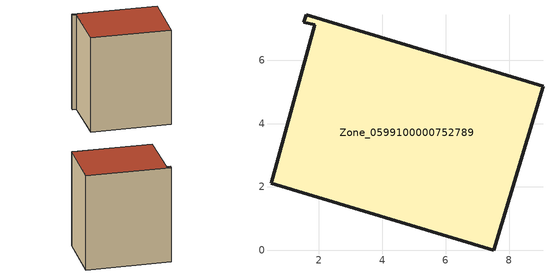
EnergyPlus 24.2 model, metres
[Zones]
Zone_0599100000752789
 floor ground (C_G): 0.48,2.11 1.86,7.11 1.52,7.2 1.59,7.43 9.07,5.18 7.51,0 z3.63
 wall outside (C_F): 7.51,0 9.07,5.18 1.59,7.43 1.52,7.2 1.86,7.11 0.48,2.11 7.51,0 z3.63:12.82
 roof outside (C_R): 1.86,7.11 0.48,2.11 7.51,0 9.07,5.18 1.59,7.43 1.52,7.2 z12.82
[BUILDING]
Pand.0599100000752789: North Axis=0; Terrain=City; Loads Convergence Tolerance Value=0.04; Temperature Convergence Tolerance Value=0.4; Solar Distribution=FullExterior; Maximum Number of Warmup Days=25; Minimum Number of Warmup Days=1
[Site:Location]
Rotterdam.The.Hague.AP_ZH_NLD Design_Conditions: Latitude=51.96; Longitude=4.45; Time Zone=1; Elevation=-4.5
[SITE:GROUNDTEMPERATURE:BUILDINGSURFACE]
18, 18, 18, 18, 18, 18, 18, 18, 18, 18, 18, 18
[MATERIAL] Thermal Absorptance=0.9; Solar Absorptance=0.7; Visible Absorptance=0.7
Name | Roughness | Thickness | Conductivity | Density | Specific Heat
G.TI.2006-2014 | MediumSmooth | 0.15 | 0.06 | 540 | 1210
F.TI.2006-2014 | Rough | 0.3 | 0.12 | 1920 | 840
R.TI.2006-2014 | MediumRough | 0.2 | 0.08 | 1500 | 1000
[CONSTRUCTION]
C_G: G.TI.2006-2014
C_F: F.TI.2006-2014
C_R: R.TI.2006-2014
[ZONE]
Zone_0599100000752789: Type=1; Multiplier=1; Ceiling Height=Autocalculate; Volume=Autocalculate; Floor Area=autocalculate; Part of Total Floor Area=Yes
[ZONEINFILTRATION:DESIGNFLOWRATE]
Infil_Zone_0599100000752789: Zone or ZoneList or Space or SpaceList=Zone_0599100000752789; Schedule=AlwaysOn; Design Flow Rate Calculation Method=Flow/Area; Flow Rate per Floor Area=0.0015; Constant Term Coefficient=1; Temperature Term Coefficient=0; Velocity Term Coefficient=0; Velocity Squared Term Coefficient=0
[HVACTEMPLATE:ZONE:IDEALLOADSAIRSYSTEM]
Zone_0599100000752789: Maximum Heating Supply Air Temperature=50; Minimum Cooling Supply Air Temperature=13; Maximum Heating Supply Air Humidity Ratio=0.0156; Minimum Cooling Supply Air Humidity Ratio=0.0077; Heating Limit=NoLimit; Cooling Limit=NoLimit; Dehumidification Control Type=ConstantSensibleHeatRatio; Cooling Sensible Heat Ratio=0.7; Dehumidification Setpoint=60; Humidification Control Type=None; Humidification Setpoint=30; Outdoor Air Method=None; Outdoor Air Flow Rate per Person=0.00944; Outdoor Air Flow Rate per Zone Floor Area=0; Outdoor Air Flow Rate per Zone=0; Demand Controlled Ventilation Type=None; Outdoor Air Economizer Type=NoEconomizer; Heat Recovery Type=None; Sensible Heat Recovery Effectiveness=0.7; Latent Heat Recovery Effectiveness=0.65
[ZONECONTROL:THERMOSTAT]
ThermostatControl_Zone_0599100000752789: Zone or ZoneList=Zone_0599100000752789; Control Type Schedule=DualSetpointControlType; Control 1=Thermostat_Zone_0599100000752789; Temperature Difference Between Cutout And Setpoint=0
[THERMOSTATSETPOINT:DUALSETPOINT]
Thermostat_Zone_0599100000752789: Heating Setpoint Temperature Schedule=HeatingSetpoint_Zone_0599100000752789; Cooling Setpoint Temperature Schedule=CoolingSetpoint_Zone_0599100000752789
[SCHEDULE:COMPACT]
HeatingSetpoint_Zone_0599100000752789: Through: 12/31, For: AllDays, Until: 24:00, 21
CoolingSetpoint_Zone_0599100000752789: Through: 12/31, For: AllDays, Until: 24:00, 24
DualSetpointControlType: Through: 12/31, For: AllDays, Until: 24:00, 4
AlwaysOn: Through: 12/31, For: AllDays, Until: 24:00, 1
